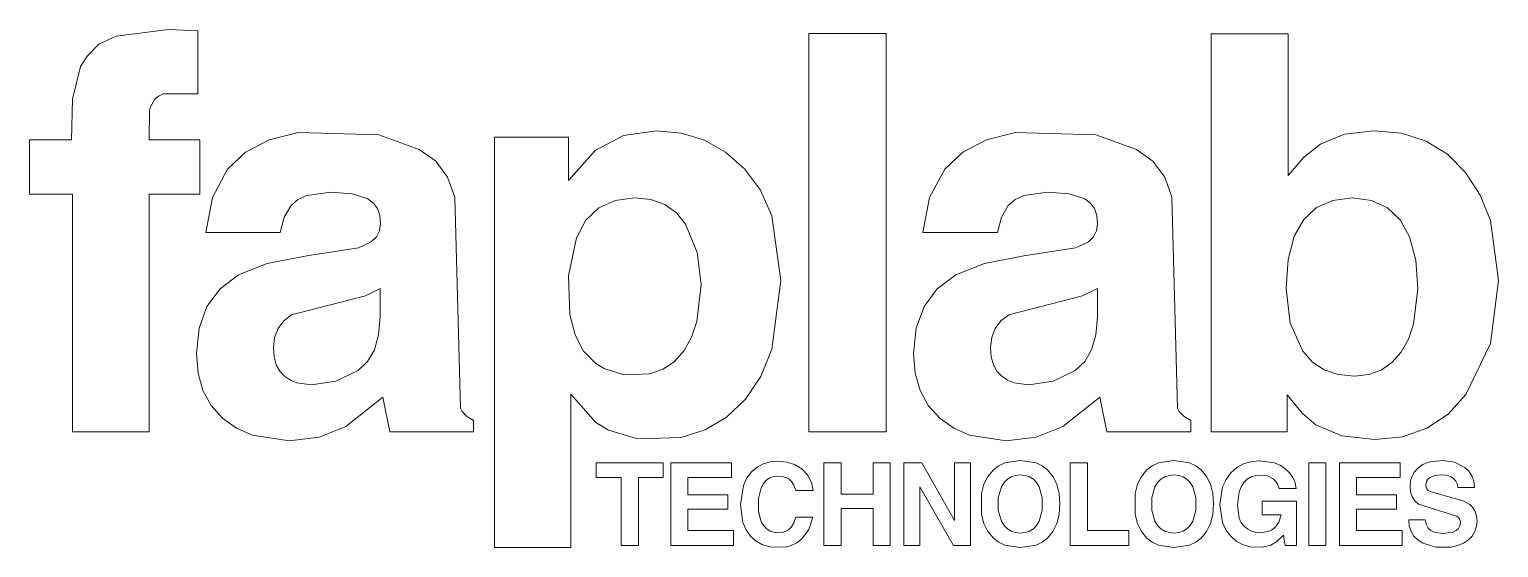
# Model space of a CAD drawing. Header units: inches. Extents: x 85.2 to 115.7, y -10.9 to -0.1.
import ezdxf

# ---------------------------------------------------------------- set-up
doc = ezdxf.new("R2010")
doc.units = ezdxf.units.IN
doc.header["$MEASUREMENT"] = 0
doc.layers.add('Layer 1', color=7, linetype='Continuous')

# ---------------------------------------------------------------- blocks, each defined once
blk = doc.blocks.new('block 3')
at = {"layer": 'Layer 1', "lineweight": 0}
for points in [[(94.185, -8.057), (94.149, -7.989), (94.03, -3.617), (93.883, -3.198), (93.638, -2.867), (93.296, -2.624), (92.458, -2.325), (90.79, -2.276), (90.187, -2.428), (89.698, -2.68), (89.324, -3.033), (89.011, -3.619), (88.873, -4.349), (90.414, -4.349), (90.499, -4.032), (90.641, -3.789), (90.782, -3.666), (90.964, -3.579), (91.453, -3.509), (91.903, -3.544), (92.229, -3.652), (92.344, -3.737), (92.427, -3.853), (92.476, -3.997), (92.493, -4.17), (92.471, -4.314), (92.407, -4.437), (92.299, -4.54), (92.037, -4.664), (90.963, -4.831), (90.145, -4.988), (89.552, -5.223), (89.169, -5.514), (88.896, -5.882), (88.732, -6.329), (88.677, -6.853), (88.711, -7.262), (88.813, -7.623), (88.983, -7.933), (89.221, -8.195), (89.511, -8.402), (89.837, -8.55), (90.599, -8.668), (91.219, -8.594), (91.771, -8.371), (92.538, -7.76), (92.683, -8.477), (94.42, -8.477), (94.42, -8.242), (94.283, -8.16), (94.185, -8.057)], [(92.487, -6.102), (92.452, -6.472), (92.364, -6.779), (92.223, -7.023), (92.029, -7.206), (91.568, -7.433), (91.065, -7.508), (90.76, -7.463), (90.626, -7.406), (90.505, -7.326), (90.404, -7.221), (90.332, -7.088), (90.288, -6.926), (90.274, -6.735), (90.298, -6.521), (90.368, -6.336), (90.486, -6.182), (90.651, -6.057), (92.178, -5.663), (92.487, -5.509), (92.487, -6.102)]]:
    blk.add_lwpolyline(points, dxfattribs=at)
blk = doc.blocks.new('block 4')
at = {"layer": 'Layer 1', "lineweight": 0}
for points in [[(97.821, -8.628), (98.721, -8.598), (99.217, -8.44), (99.661, -8.175), (100.052, -7.805), (100.372, -7.334), (100.6, -6.768), (100.783, -5.346), (100.596, -4.002), (100.362, -3.468), (100.036, -3.027), (99.641, -2.681), (99.206, -2.435), (98.729, -2.286), (98.211, -2.237), (97.523, -2.339), (96.937, -2.646), (96.385, -3.273), (96.385, -2.372), (94.855, -2.372), (94.855, -10.881), (96.435, -10.881), (96.435, -7.699), (96.954, -8.287), (97.212, -8.446), (97.821, -8.628)], [(96.95, -7.06), (96.7, -6.805), (96.522, -6.471), (96.415, -6.057), (96.39, -5.243), (96.549, -4.455), (96.747, -4.095), (97.014, -3.838), (97.35, -3.683), (97.754, -3.632), (98.094, -3.666), (98.383, -3.768), (98.622, -3.938), (98.81, -4.175), (99.054, -4.759), (99.135, -5.424), (99.047, -6.196), (98.936, -6.518), (98.782, -6.797), (98.585, -7.022), (98.348, -7.183), (98.071, -7.28), (97.53, -7.297), (97.128, -7.17), (96.95, -7.06)]]:
    blk.add_lwpolyline(points, dxfattribs=at)
blk = doc.blocks.new('block 5')
at = {"layer": 'Layer 1', "lineweight": 0}
for points in [[(107.541, -8.477), (109.278, -8.477), (109.278, -8.242), (109.14, -8.16), (109.042, -8.057), (109.007, -7.989), (108.887, -3.617), (108.74, -3.198), (108.496, -2.867), (108.154, -2.624), (107.315, -2.325), (105.648, -2.276), (105.045, -2.428), (104.556, -2.68), (104.181, -3.033), (103.869, -3.619), (103.731, -4.349), (105.272, -4.349), (105.357, -4.032), (105.499, -3.789), (105.639, -3.666), (105.821, -3.579), (106.311, -3.509), (106.76, -3.544), (107.086, -3.652), (107.202, -3.737), (107.284, -3.853), (107.334, -3.997), (107.35, -4.17), (107.329, -4.314), (107.264, -4.437), (107.157, -4.54), (106.894, -4.664), (105.821, -4.831), (105.002, -4.988), (104.41, -5.223), (104.027, -5.514), (103.754, -5.882), (103.589, -6.329), (103.535, -6.853), (103.569, -7.262), (103.671, -7.623), (103.841, -7.933), (104.079, -8.195), (104.369, -8.402), (104.695, -8.55), (105.457, -8.668), (106.076, -8.594), (106.629, -8.371), (107.395, -7.76), (107.541, -8.477)], [(107.345, -6.102), (107.31, -6.472), (107.222, -6.779), (107.081, -7.023), (106.887, -7.206), (106.425, -7.433), (105.922, -7.508), (105.617, -7.463), (105.483, -7.406), (105.362, -7.326), (105.261, -7.221), (105.189, -7.088), (105.146, -6.926), (105.132, -6.735), (105.155, -6.521), (105.226, -6.336), (105.344, -6.182), (105.509, -6.057), (107.035, -5.663), (107.345, -5.509), (107.345, -6.102)]]:
    blk.add_lwpolyline(points, dxfattribs=at)
blk = doc.blocks.new('block 6')
at = {"layer": 'Layer 1', "lineweight": 0}
for points in [[(115.486, -4.1), (115.272, -3.571), (114.972, -3.105), (114.596, -2.726), (114.155, -2.454), (113.648, -2.291), (113.074, -2.237), (112.462, -2.307), (111.969, -2.517), (111.618, -2.792), (111.298, -3.167), (111.298, -0.232), (109.701, -0.232), (109.701, -8.477), (111.276, -8.477), (111.276, -7.71), (111.585, -8.091), (111.873, -8.337), (112.409, -8.564), (113.095, -8.64), (113.667, -8.581), (114.172, -8.406), (114.61, -8.114), (114.981, -7.704), (115.488, -6.647), (115.657, -5.346), (115.486, -4.1)], [(113.896, -6.248), (113.788, -6.556), (113.637, -6.825), (113.448, -7.043), (113.223, -7.199), (112.965, -7.292), (112.671, -7.323), (112.335, -7.291), (112.046, -7.195), (111.802, -7.034), (111.604, -6.808), (111.341, -6.226), (111.253, -5.509), (111.296, -4.904), (111.423, -4.422), (111.621, -4.076), (111.887, -3.829), (112.222, -3.681), (112.626, -3.632), (113.024, -3.682), (113.355, -3.834), (113.617, -4.086), (113.812, -4.439), (113.939, -4.92), (113.982, -5.514), (113.896, -6.248)]]:
    blk.add_lwpolyline(points, dxfattribs=at)
blk = doc.blocks.new('block 7')
at = {"layer": 'Layer 1', "lineweight": 0}
for points in [[(106.504, -9.565), (106.423, -9.403), (106.31, -9.271), (106.202, -9.183), (106.073, -9.121), (105.749, -9.071), (105.426, -9.121), (105.297, -9.183), (105.189, -9.271), (105.075, -9.403), (104.994, -9.565), (104.945, -9.756), (104.945, -10.193), (104.994, -10.382), (105.075, -10.545), (105.189, -10.681), (105.297, -10.768), (105.426, -10.831), (105.749, -10.881), (106.073, -10.831), (106.202, -10.768), (106.31, -10.681), (106.423, -10.545), (106.504, -10.382), (106.552, -10.193), (106.568, -9.976), (106.552, -9.756), (106.504, -9.565)], [(106.203, -10.112), (106.141, -10.335), (106.086, -10.421), (106.019, -10.49), (105.94, -10.539), (105.85, -10.568), (105.749, -10.578), (105.649, -10.568), (105.559, -10.539), (105.479, -10.49), (105.411, -10.421), (105.355, -10.335), (105.292, -10.112), (105.292, -9.84), (105.355, -9.617), (105.411, -9.53), (105.479, -9.462), (105.559, -9.413), (105.649, -9.384), (105.749, -9.374), (105.85, -9.384), (105.94, -9.413), (106.019, -9.462), (106.086, -9.531), (106.141, -9.618), (106.203, -9.84), (106.203, -10.112)]]:
    blk.add_lwpolyline(points, dxfattribs=at)
blk = doc.blocks.new('block 8')
at = {"layer": 'Layer 1', "lineweight": 0}
for points in [[(109.685, -9.565), (109.604, -9.403), (109.491, -9.271), (109.383, -9.183), (109.254, -9.121), (108.93, -9.071), (108.607, -9.121), (108.477, -9.183), (108.37, -9.271), (108.256, -9.403), (108.175, -9.565), (108.126, -9.756), (108.126, -10.193), (108.175, -10.382), (108.256, -10.545), (108.37, -10.681), (108.477, -10.768), (108.607, -10.831), (108.93, -10.881), (109.254, -10.831), (109.383, -10.768), (109.491, -10.681), (109.604, -10.545), (109.685, -10.382), (109.733, -10.193), (109.749, -9.976), (109.733, -9.756), (109.685, -9.565)], [(109.384, -10.112), (109.322, -10.335), (109.267, -10.421), (109.199, -10.49), (109.121, -10.539), (109.031, -10.568), (108.93, -10.578), (108.829, -10.568), (108.739, -10.539), (108.66, -10.49), (108.591, -10.421), (108.536, -10.335), (108.473, -10.112), (108.473, -9.84), (108.536, -9.617), (108.591, -9.53), (108.66, -9.462), (108.739, -9.413), (108.829, -9.384), (108.93, -9.374), (109.031, -9.384), (109.121, -9.413), (109.199, -9.462), (109.267, -9.531), (109.322, -9.618), (109.384, -9.84), (109.384, -10.112)]]:
    blk.add_lwpolyline(points, dxfattribs=at)
blk = doc.blocks.new('block 2')
at = {"layer": 'Layer 1', "lineweight": 0}
for points in [[(88.747, -2.428), (87.699, -2.428), (87.707, -1.825), (87.729, -1.741), (87.819, -1.584), (87.892, -1.52), (87.989, -1.475), (88.708, -1.47), (88.708, -0.17), (88.097, -0.136), (87.014, -0.274), (86.657, -0.445), (86.422, -0.685), (86.277, -0.908), (86.112, -1.583), (86.091, -2.428), (85.217, -2.428), (85.217, -3.554), (86.113, -3.554), (86.113, -8.477), (87.699, -8.477), (87.699, -3.554), (88.747, -3.554), (88.747, -2.428)], [(102.966, -0.22), (101.369, -0.22), (101.369, -8.477), (102.966, -8.477), (102.966, -0.22)], [(96.963, -9.426), (97.477, -9.426), (97.477, -10.833), (97.837, -10.833), (97.837, -9.426), (98.349, -9.426), (98.349, -9.123), (96.963, -9.123), (96.963, -9.426)], [(98.858, -10.086), (99.688, -10.086), (99.688, -9.789), (98.858, -9.789), (98.858, -9.426), (99.763, -9.426), (99.763, -9.123), (98.509, -9.123), (98.509, -10.833), (99.804, -10.833), (99.804, -10.526), (98.858, -10.526), (98.858, -10.086)], [(100.425, -9.553), (100.485, -9.484), (100.555, -9.435), (100.636, -9.406), (100.726, -9.396), (100.814, -9.403), (100.891, -9.424), (100.956, -9.459), (101.009, -9.507), (101.058, -9.585), (101.097, -9.693), (101.454, -9.693), (101.421, -9.533), (101.337, -9.374), (101.224, -9.25), (101.082, -9.162), (100.912, -9.109), (100.713, -9.091), (100.56, -9.104), (100.422, -9.144), (100.297, -9.21), (100.187, -9.302), (100.083, -9.436), (100.009, -9.596), (99.949, -9.992), (100.001, -10.362), (100.067, -10.514), (100.158, -10.644), (100.272, -10.748), (100.406, -10.821), (100.559, -10.866), (100.873, -10.87), (101, -10.837), (101.115, -10.782), (101.216, -10.706), (101.369, -10.504), (101.45, -10.251), (101.095, -10.251), (101.056, -10.367), (101.007, -10.449), (100.953, -10.503), (100.889, -10.541), (100.813, -10.564), (100.727, -10.572), (100.641, -10.563), (100.563, -10.536), (100.493, -10.492), (100.431, -10.429), (100.38, -10.348), (100.322, -10.133), (100.322, -9.862), (100.377, -9.64), (100.425, -9.553)], [(102.697, -9.775), (102.033, -9.775), (102.033, -9.123), (101.678, -9.123), (101.678, -10.833), (102.033, -10.833), (102.033, -10.07), (102.697, -10.07), (102.697, -10.833), (103.052, -10.833), (103.052, -9.123), (102.697, -9.123), (102.697, -9.775)], [(104.384, -10.315), (103.705, -9.123), (103.331, -9.123), (103.331, -10.833), (103.664, -10.833), (103.664, -9.62), (104.36, -10.833), (104.717, -10.833), (104.717, -9.123), (104.384, -9.123), (104.384, -10.315)], [(107.139, -9.123), (106.782, -9.123), (106.782, -10.833), (107.993, -10.833), (107.993, -10.526), (107.139, -10.526), (107.139, -9.123)], [(110.757, -10.201), (111.153, -10.201), (111.104, -10.352), (111.063, -10.416), (111.011, -10.471), (110.95, -10.516), (110.88, -10.549), (110.717, -10.574), (110.627, -10.566), (110.543, -10.542), (110.464, -10.501), (110.389, -10.444), (110.326, -10.367), (110.282, -10.267), (110.246, -9.998), (110.279, -9.725), (110.32, -9.617), (110.378, -9.53), (110.449, -9.461), (110.53, -9.413), (110.619, -9.384), (110.77, -9.376), (110.869, -9.395), (110.985, -9.454), (111.042, -9.508), (111.085, -9.576), (111.112, -9.657), (111.464, -9.657), (111.439, -9.538), (111.393, -9.43), (111.325, -9.332), (111.237, -9.245), (111.13, -9.172), (111.007, -9.121), (110.713, -9.079), (110.534, -9.095), (110.374, -9.142), (110.232, -9.22), (110.109, -9.33), (110.009, -9.465), (109.937, -9.621), (109.88, -9.995), (109.937, -10.362), (110.007, -10.513), (110.106, -10.642), (110.223, -10.745), (110.354, -10.818), (110.501, -10.862), (110.762, -10.872), (110.936, -10.828), (111.054, -10.761), (111.197, -10.62), (111.233, -10.833), (111.47, -10.833), (111.47, -9.916), (110.757, -9.916), (110.757, -10.201)], [(111.722, -10.833), (112.077, -10.833), (112.077, -9.123), (111.722, -9.123), (111.722, -10.833)], [(112.712, -10.086), (113.542, -10.086), (113.542, -9.789), (112.712, -9.789), (112.712, -9.426), (113.617, -9.426), (113.617, -9.123), (112.362, -9.123), (112.362, -10.833), (113.658, -10.833), (113.658, -10.526), (112.712, -10.526), (112.712, -10.086)], [(115.173, -10.132), (115.126, -10.051), (115.059, -9.984), (114.936, -9.914), (114.236, -9.718), (114.199, -9.693), (114.173, -9.662), (114.158, -9.624), (114.152, -9.581), (114.158, -9.534), (114.173, -9.493), (114.2, -9.457), (114.237, -9.426), (114.336, -9.384), (114.463, -9.37), (114.58, -9.381), (114.676, -9.413), (114.732, -9.451), (114.774, -9.501), (114.801, -9.561), (114.814, -9.633), (115.157, -9.633), (115.141, -9.504), (115.102, -9.392), (115.04, -9.296), (114.954, -9.217), (114.741, -9.109), (114.488, -9.073), (114.2, -9.111), (114.085, -9.159), (113.991, -9.225), (113.917, -9.306), (113.864, -9.397), (113.832, -9.497), (113.822, -9.607), (113.833, -9.725), (113.865, -9.825), (113.919, -9.91), (113.995, -9.977), (114.792, -10.229), (114.825, -10.254), (114.848, -10.285), (114.862, -10.32), (114.867, -10.36), (114.857, -10.427), (114.829, -10.482), (114.781, -10.526), (114.714, -10.558), (114.505, -10.586), (114.321, -10.56), (114.252, -10.527), (114.2, -10.48), (114.16, -10.408), (114.135, -10.305), (113.794, -10.305), (113.806, -10.432), (113.842, -10.544), (113.903, -10.641), (113.987, -10.725), (114.093, -10.791), (114.359, -10.868), (114.675, -10.868), (114.812, -10.838), (114.93, -10.79), (115.03, -10.722), (115.11, -10.64), (115.166, -10.548), (115.2, -10.445), (115.212, -10.333), (115.202, -10.226), (115.173, -10.132)]]:
    blk.add_lwpolyline(points, dxfattribs=at)
at = {"layer": 'Layer 1'}
for name in ['block 6', 'block 3', 'block 4', 'block 5', 'block 7', 'block 8']:
    blk.add_blockref(name, (0, 0), dxfattribs=at)

msp = doc.modelspace()

# ---------------------------------------------------------------- block references
at = {"layer": 'Layer 1'}
msp.add_blockref('block 2', (0, 0), dxfattribs=at)

doc.saveas('drawing.dxf')
